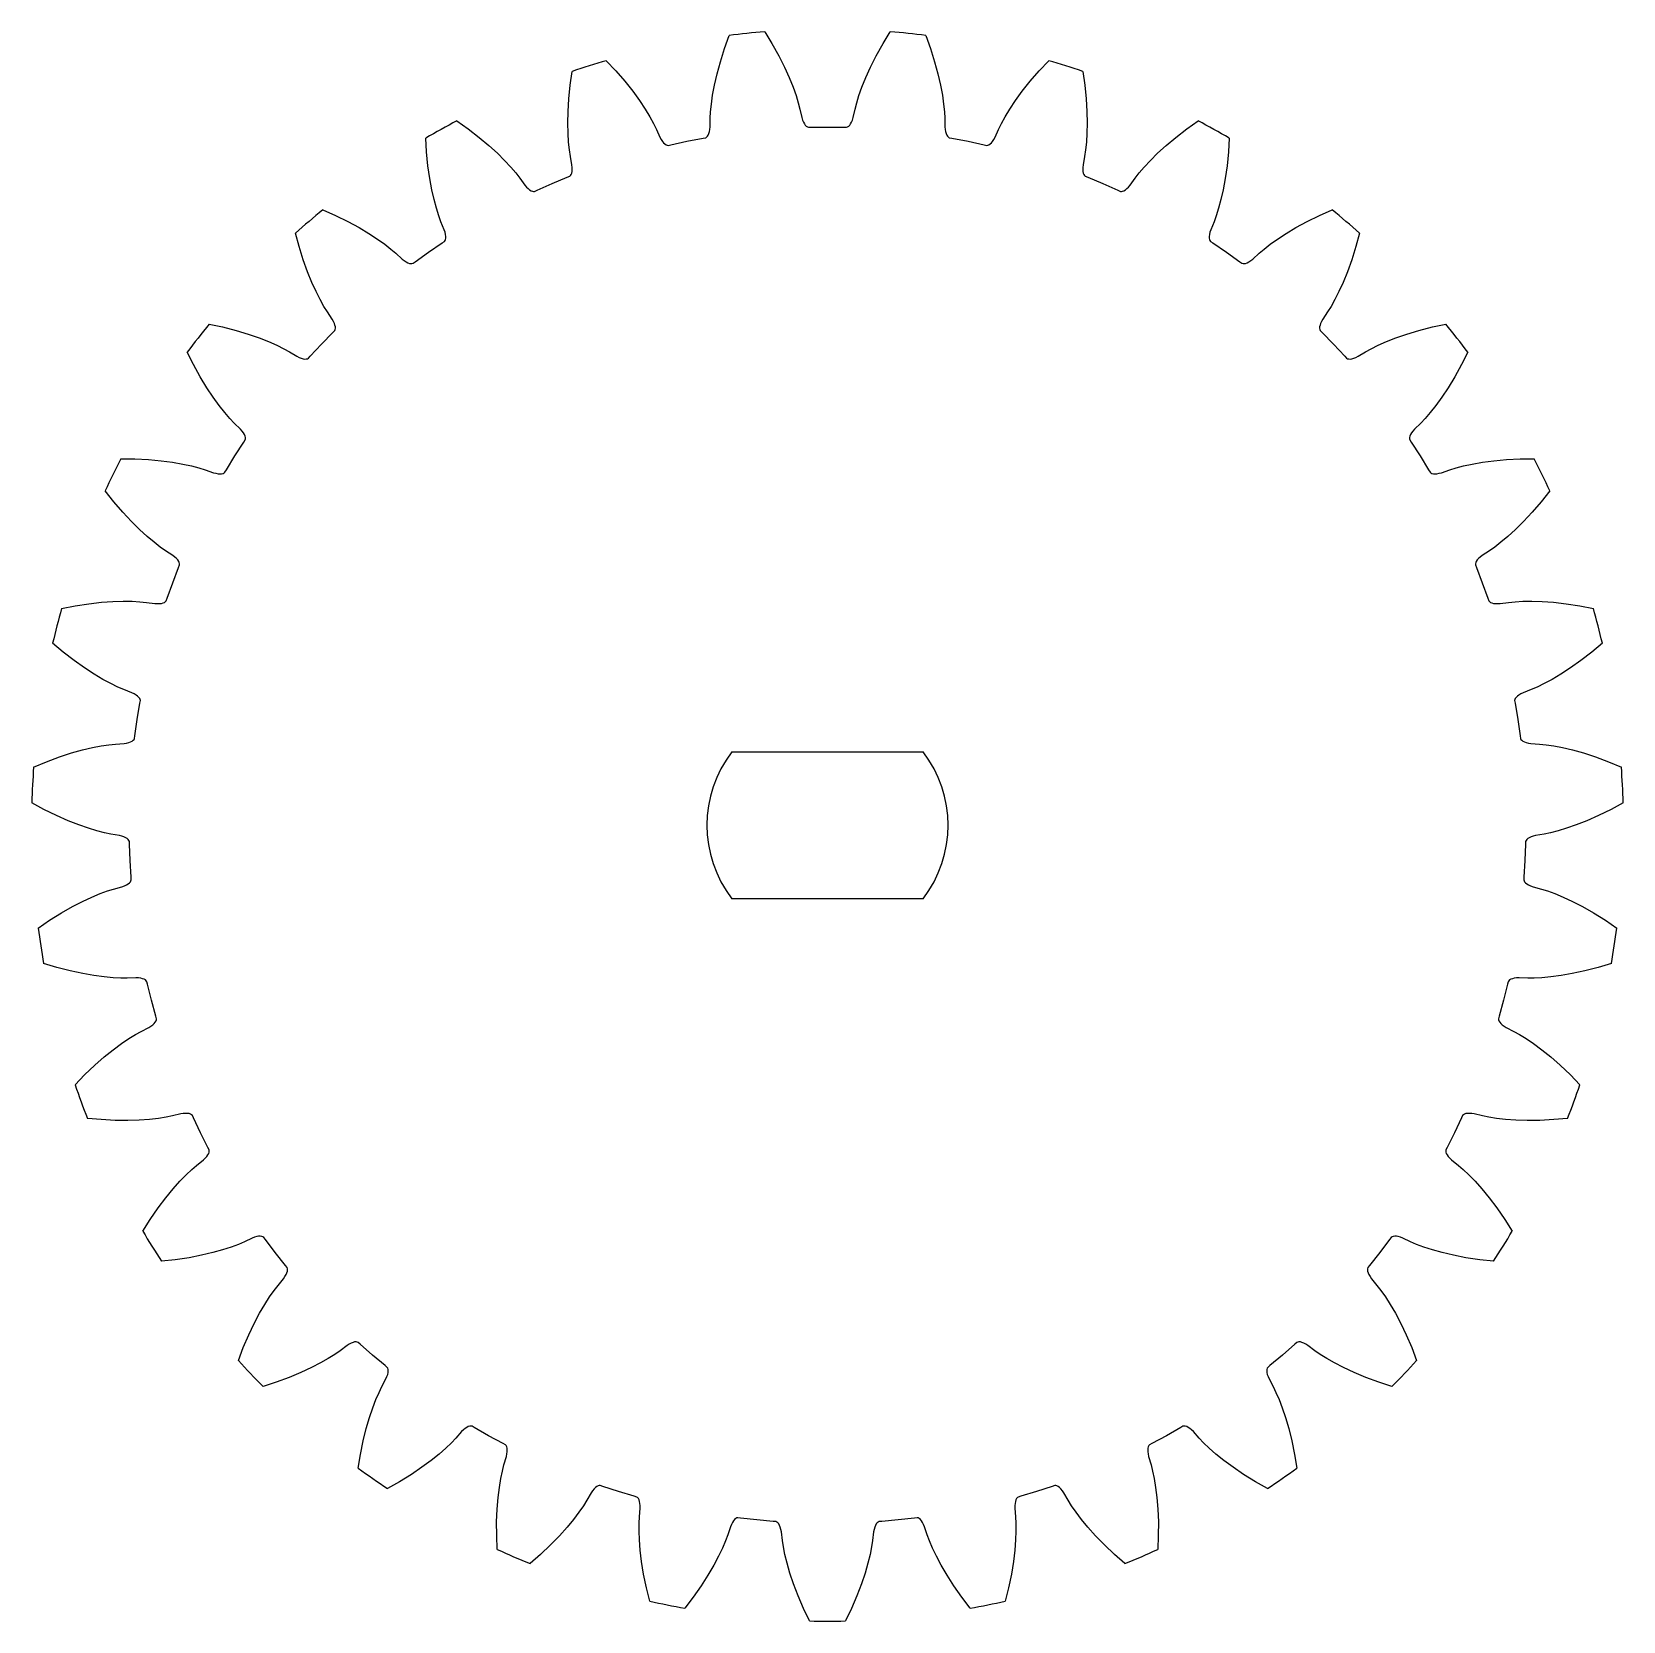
# Model space of a CAD drawing. Extents: x -34 to 34, y -34 to 33.9.
import ezdxf

# ---------------------------------------------------------------- set-up
doc = ezdxf.new("R2010")
doc.units = 0
doc.layers.get('0').update_dxf_attribs({"linetype": 'CONTINUOUS'})

msp = doc.modelspace()

# ---------------------------------------------------------------- linework, layer by layer
at = {"color": 7, "linetype": 'CONTINUOUS'}
for p, q in [((-4.397, 33.176), (-4.196, 33.73)), ((-2.679, 33.884), (-2.372, 33.382)), ((-2.372, 33.382), (-2.081, 32.861)), ((2.081, 32.861), (2.372, 33.382)), ((2.372, 33.382), (2.679, 33.884)), ((4.196, 33.73), (4.397, 33.176)), ((-9.445, 32.651), (-9.043, 32.221)), ((-4.576, 32.608), (-4.397, 33.176)), ((-2.081, 32.861), (-1.837, 32.378)), ((1.837, 32.378), (2.081, 32.861)), ((4.397, 33.176), (4.576, 32.608)), ((9.043, 32.221), (9.445, 32.651)), ((-10.985, 31.612), (-10.9, 32.195)), ((-9.043, 32.221), (-8.654, 31.77)), ((-4.826, 31.607), (-4.718, 32.085)), ((-4.718, 32.085), (-4.576, 32.608)), ((-1.837, 32.378), (-1.635, 31.932)), ((1.635, 31.932), (1.837, 32.378)), ((4.576, 32.608), (4.718, 32.085)), ((4.718, 32.085), (4.826, 31.607)), ((8.654, 31.77), (9.043, 32.221)), ((10.9, 32.195), (10.985, 31.612)), ((-11.046, 31.019), (-10.985, 31.612)), ((-8.654, 31.77), (-8.318, 31.345)), ((-8.318, 31.345), (-8.03, 30.949)), ((-4.904, 31.178), (-4.826, 31.607)), ((-1.635, 31.932), (-1.472, 31.527)), ((-1.472, 31.527), (-1.344, 31.166)), ((1.344, 31.166), (1.472, 31.527)), ((1.472, 31.527), (1.635, 31.932)), ((4.826, 31.607), (4.904, 31.178)), ((8.03, 30.949), (8.318, 31.345)), ((8.318, 31.345), (8.654, 31.77)), ((10.985, 31.612), (11.046, 31.019)), ((-11.08, 30.479), (-11.046, 31.019)), ((-8.03, 30.949), (-7.788, 30.585)), ((-7.788, 30.585), (-7.59, 30.258)), ((-4.99, 30.469), (-4.957, 30.799)), ((-4.957, 30.799), (-4.904, 31.178)), ((-1.344, 31.166), (-1.246, 30.85)), ((-1.246, 30.85), (-1.175, 30.581)), ((-1.175, 30.581), (-1.094, 30.22)), ((1.094, 30.22), (1.175, 30.581)), ((1.175, 30.581), (1.246, 30.85)), ((1.246, 30.85), (1.344, 31.166)), ((4.904, 31.178), (4.957, 30.799)), ((4.957, 30.799), (4.99, 30.469)), ((7.59, 30.258), (7.788, 30.585)), ((7.788, 30.585), (8.03, 30.949)), ((11.046, 31.019), (11.08, 30.479)), ((-15.825, 30.081), (-15.344, 29.741)), ((-11.09, 29.989), (-11.08, 30.479)), ((-11.08, 29.553), (-11.09, 29.989)), ((-7.59, 30.258), (-7.43, 29.967)), ((-7.43, 29.967), (-7.307, 29.718)), ((-5.012, 29.821), (-5.005, 30.191)), ((-5.005, 30.191), (-4.99, 30.469)), ((-1.094, 30.22), (-1.062, 30.117)), ((-1.062, 30.117), (-1.026, 30.029)), ((-1.026, 30.029), (-0.988, 29.955)), ((-0.988, 29.955), (-0.947, 29.896)), ((0.947, 29.896), (0.988, 29.955)), ((0.988, 29.955), (1.026, 30.029)), ((1.026, 30.029), (1.062, 30.117)), ((1.062, 30.117), (1.094, 30.22)), ((4.99, 30.469), (5.005, 30.191)), ((5.005, 30.191), (5.012, 29.821)), ((7.307, 29.718), (7.43, 29.967)), ((7.43, 29.967), (7.59, 30.258)), ((11.08, 30.479), (11.09, 29.989)), ((11.09, 29.989), (11.08, 29.553)), ((15.344, 29.741), (15.825, 30.081)), ((-17.123, 28.753), (-17.158, 29.342)), ((-15.344, 29.741), (-14.872, 29.378)), ((-14.872, 29.378), (-14.457, 29.029)), ((-11.056, 29.17), (-11.08, 29.553)), ((-7.307, 29.718), (-7.155, 29.381)), ((-7.155, 29.381), (-7.103, 29.287)), ((-7.103, 29.287), (-7.05, 29.207)), ((-6.002, 29.208), (-5.313, 29.342)), ((-5.313, 29.342), (-5.201, 29.363)), ((-5.201, 29.363), (-5.161, 29.386)), ((-5.161, 29.386), (-5.124, 29.423)), ((-5.124, 29.423), (-5.091, 29.475)), ((-5.091, 29.475), (-5.062, 29.541)), ((-5.062, 29.541), (-5.039, 29.621)), ((-5.039, 29.621), (-5.022, 29.714)), ((-5.022, 29.714), (-5.012, 29.821)), ((-0.947, 29.896), (-0.904, 29.852)), ((-0.904, 29.852), (-0.86, 29.823)), ((-0.86, 29.823), (-0.816, 29.809)), ((-0.816, 29.809), (-0.703, 29.81)), ((-0.703, 29.81), (0, 29.819)), ((0, 29.819), (0.703, 29.81)), ((0.703, 29.81), (0.816, 29.809)), ((0.816, 29.809), (0.86, 29.823)), ((0.86, 29.823), (0.904, 29.852)), ((0.904, 29.852), (0.947, 29.896)), ((5.012, 29.821), (5.022, 29.714)), ((5.022, 29.714), (5.039, 29.621)), ((5.039, 29.621), (5.062, 29.541)), ((5.062, 29.541), (5.091, 29.475)), ((5.091, 29.475), (5.124, 29.423)), ((5.124, 29.423), (5.161, 29.386)), ((5.161, 29.386), (5.201, 29.363)), ((5.201, 29.363), (5.313, 29.342)), ((5.313, 29.342), (6.002, 29.208)), ((7.05, 29.207), (7.103, 29.287)), ((7.103, 29.287), (7.155, 29.381)), ((7.155, 29.381), (7.307, 29.718)), ((11.08, 29.553), (11.056, 29.17)), ((14.457, 29.029), (14.872, 29.378)), ((14.872, 29.378), (15.344, 29.741)), ((17.158, 29.342), (17.123, 28.753)), ((-17.064, 28.161), (-17.123, 28.753)), ((-14.457, 29.029), (-14.095, 28.699)), ((-14.095, 28.699), (-13.786, 28.392)), ((-11.021, 28.841), (-11.056, 29.17)), ((-10.98, 28.566), (-11.021, 28.841)), ((-10.912, 28.202), (-10.98, 28.566)), ((-7.05, 29.207), (-6.997, 29.143)), ((-6.997, 29.143), (-6.946, 29.094)), ((-6.946, 29.094), (-6.895, 29.059)), ((-6.895, 29.059), (-6.846, 29.04)), ((-6.846, 29.04), (-6.8, 29.035)), ((-6.8, 29.035), (-6.689, 29.059)), ((-6.689, 29.059), (-6.002, 29.208)), ((6.002, 29.208), (6.689, 29.059)), ((6.689, 29.059), (6.8, 29.035)), ((6.8, 29.035), (6.846, 29.04)), ((6.846, 29.04), (6.895, 29.059)), ((6.895, 29.059), (6.946, 29.094)), ((6.946, 29.094), (6.997, 29.143)), ((6.997, 29.143), (7.05, 29.207)), ((10.98, 28.566), (10.912, 28.202)), ((11.021, 28.841), (10.98, 28.566)), ((11.056, 29.17), (11.021, 28.841)), ((13.786, 28.392), (14.095, 28.699)), ((14.095, 28.699), (14.457, 29.029)), ((17.123, 28.753), (17.064, 28.161)), ((-16.988, 27.624), (-17.064, 28.161)), ((-13.786, 28.392), (-13.525, 28.11)), ((-13.525, 28.11), (-13.311, 27.858)), ((-10.92, 27.847), (-10.905, 27.917)), ((-10.901, 28.095), (-10.912, 28.202)), ((-10.905, 27.917), (-10.899, 28)), ((-10.899, 28), (-10.901, 28.095)), ((10.901, 28.095), (10.899, 28)), ((10.899, 28), (10.905, 27.917)), ((10.912, 28.202), (10.901, 28.095)), ((10.905, 27.917), (10.92, 27.847)), ((13.311, 27.858), (13.525, 28.11)), ((13.525, 28.11), (13.786, 28.392)), ((17.064, 28.161), (16.988, 27.624)), ((-16.899, 27.143), (-16.988, 27.624)), ((-13.311, 27.858), (-13.139, 27.639)), ((-13.139, 27.639), (-12.923, 27.339)), ((-12.923, 27.339), (-12.853, 27.257)), ((-12.853, 27.257), (-12.785, 27.19)), ((-12.785, 27.19), (-12.721, 27.138)), ((-12.402, 27.117), (-11.759, 27.402)), ((-11.759, 27.402), (-11.11, 27.671)), ((-11.11, 27.671), (-11.005, 27.715)), ((-11.005, 27.715), (-10.97, 27.746)), ((-10.97, 27.746), (-10.942, 27.79)), ((-10.942, 27.79), (-10.92, 27.847)), ((10.92, 27.847), (10.942, 27.79)), ((10.942, 27.79), (10.97, 27.746)), ((10.97, 27.746), (11.005, 27.715)), ((11.005, 27.715), (11.11, 27.671)), ((11.11, 27.671), (11.759, 27.402)), ((11.759, 27.402), (12.402, 27.117)), ((12.721, 27.138), (12.785, 27.19)), ((12.785, 27.19), (12.853, 27.257)), ((12.853, 27.257), (12.923, 27.339)), ((12.923, 27.339), (13.139, 27.639)), ((13.139, 27.639), (13.311, 27.858)), ((16.988, 27.624), (16.899, 27.143)), ((-16.802, 26.717), (-16.899, 27.143)), ((-16.701, 26.348), (-16.802, 26.717)), ((-12.721, 27.138), (-12.66, 27.1)), ((-12.66, 27.1), (-12.603, 27.077)), ((-12.603, 27.077), (-12.552, 27.067)), ((-12.552, 27.067), (-12.506, 27.072)), ((-12.506, 27.072), (-12.402, 27.117)), ((12.402, 27.117), (12.506, 27.072)), ((12.506, 27.072), (12.552, 27.067)), ((12.552, 27.067), (12.603, 27.077)), ((12.603, 27.077), (12.66, 27.1)), ((12.66, 27.1), (12.721, 27.138)), ((16.802, 26.717), (16.701, 26.348)), ((16.899, 27.143), (16.802, 26.717)), ((-21.556, 26.28), (-21.016, 26.044)), ((-21.016, 26.044), (-20.481, 25.782)), ((-16.601, 26.032), (-16.701, 26.348)), ((-16.506, 25.771), (-16.601, 26.032)), ((16.601, 26.032), (16.506, 25.771)), ((16.701, 26.348), (16.601, 26.032)), ((20.481, 25.782), (21.016, 26.044)), ((21.016, 26.044), (21.556, 26.28)), ((-22.561, 24.718), (-22.713, 25.287)), ((-20.481, 25.782), (-20.005, 25.525)), ((-20.005, 25.525), (-19.584, 25.274)), ((-19.584, 25.274), (-19.219, 25.035)), ((-16.366, 25.428), (-16.506, 25.771)), ((-16.333, 25.325), (-16.366, 25.428)), ((-16.312, 25.233), (-16.333, 25.325)), ((-16.302, 25.15), (-16.312, 25.233)), ((-16.302, 25.079), (-16.302, 25.15)), ((16.312, 25.233), (16.302, 25.15)), ((16.302, 25.15), (16.302, 25.079)), ((16.333, 25.325), (16.312, 25.233)), ((16.366, 25.428), (16.333, 25.325)), ((16.506, 25.771), (16.366, 25.428)), ((19.219, 25.035), (19.584, 25.274)), ((19.584, 25.274), (20.005, 25.525)), ((20.005, 25.525), (20.481, 25.782)), ((22.713, 25.287), (22.561, 24.718)), ((-22.384, 24.149), (-22.561, 24.718)), ((-19.219, 25.035), (-18.907, 24.812)), ((-18.907, 24.812), (-18.646, 24.609)), ((-18.646, 24.609), (-18.434, 24.428)), ((-17.606, 24.066), (-17.034, 24.474)), ((-17.034, 24.474), (-16.453, 24.869)), ((-16.453, 24.869), (-16.359, 24.933)), ((-16.359, 24.933), (-16.331, 24.97)), ((-16.331, 24.97), (-16.312, 25.018)), ((-16.312, 25.018), (-16.302, 25.079)), ((16.302, 25.079), (16.312, 25.018)), ((16.312, 25.018), (16.331, 24.97)), ((16.331, 24.97), (16.359, 24.933)), ((16.359, 24.933), (16.453, 24.869)), ((16.453, 24.869), (17.034, 24.474)), ((17.034, 24.474), (17.606, 24.066)), ((18.434, 24.428), (18.646, 24.609)), ((18.646, 24.609), (18.907, 24.812)), ((18.907, 24.812), (19.219, 25.035)), ((22.561, 24.718), (22.384, 24.149)), ((-22.201, 23.639), (-22.384, 24.149)), ((-18.434, 24.428), (-18.161, 24.178)), ((-18.161, 24.178), (-18.076, 24.112)), ((-18.076, 24.112), (-17.997, 24.06)), ((-17.997, 24.06), (-17.923, 24.022)), ((-17.923, 24.022), (-17.856, 23.997)), ((-17.856, 23.997), (-17.796, 23.985)), ((-17.796, 23.985), (-17.743, 23.986)), ((-17.743, 23.986), (-17.699, 24)), ((-17.699, 24), (-17.606, 24.066)), ((17.606, 24.066), (17.699, 24)), ((17.699, 24), (17.743, 23.986)), ((17.743, 23.986), (17.796, 23.985)), ((17.796, 23.985), (17.856, 23.997)), ((17.856, 23.997), (17.923, 24.022)), ((17.923, 24.022), (17.997, 24.06)), ((17.997, 24.06), (18.076, 24.112)), ((18.076, 24.112), (18.161, 24.178)), ((18.161, 24.178), (18.434, 24.428)), ((22.384, 24.149), (22.201, 23.639)), ((-22.017, 23.185), (-22.201, 23.639)), ((-21.836, 22.788), (-22.017, 23.185)), ((22.017, 23.185), (21.836, 22.788)), ((22.201, 23.639), (22.017, 23.185)), ((-21.663, 22.446), (-21.836, 22.788)), ((-21.501, 22.157), (-21.663, 22.446)), ((21.663, 22.446), (21.501, 22.157)), ((21.836, 22.788), (21.663, 22.446)), ((-21.355, 21.921), (-21.501, 22.157)), ((-21.149, 21.613), (-21.355, 21.921)), ((21.355, 21.921), (21.149, 21.613)), ((21.501, 22.157), (21.355, 21.921)), ((-26.405, 21.403), (-25.829, 21.28)), ((-25.829, 21.28), (-25.252, 21.132)), ((-25.252, 21.132), (-24.733, 20.976)), ((-21.097, 21.519), (-21.149, 21.613)), ((-21.122, 21.048), (-21.043, 21.129)), ((-21.057, 21.433), (-21.097, 21.519)), ((-21.031, 21.354), (-21.057, 21.433)), ((-21.043, 21.129), (-21.023, 21.171)), ((-21.016, 21.284), (-21.031, 21.354)), ((-21.023, 21.171), (-21.014, 21.223)), ((-21.014, 21.223), (-21.016, 21.284)), ((21.016, 21.284), (21.014, 21.223)), ((21.014, 21.223), (21.023, 21.171)), ((21.031, 21.354), (21.016, 21.284)), ((21.023, 21.171), (21.043, 21.129)), ((21.057, 21.433), (21.031, 21.354)), ((21.043, 21.129), (21.122, 21.048)), ((21.097, 21.519), (21.057, 21.433)), ((21.149, 21.613), (21.097, 21.519)), ((24.733, 20.976), (25.252, 21.132)), ((25.252, 21.132), (25.829, 21.28)), ((25.829, 21.28), (26.405, 21.403)), ((-24.733, 20.976), (-24.271, 20.815)), ((-24.271, 20.815), (-23.865, 20.654)), ((-23.865, 20.654), (-23.515, 20.498)), ((-23.515, 20.498), (-23.218, 20.351)), ((-22.09, 20.029), (-21.612, 20.544)), ((-21.612, 20.544), (-21.122, 21.048)), ((21.122, 21.048), (21.612, 20.544)), ((21.612, 20.544), (22.09, 20.029)), ((23.218, 20.351), (23.515, 20.498)), ((23.515, 20.498), (23.865, 20.654)), ((23.865, 20.654), (24.271, 20.815)), ((24.271, 20.815), (24.733, 20.976)), ((-27.075, 19.67), (-27.338, 20.197)), ((-23.218, 20.351), (-22.974, 20.218)), ((-22.974, 20.218), (-22.657, 20.028)), ((-22.657, 20.028), (-22.56, 19.98)), ((-22.56, 19.98), (-22.472, 19.945)), ((-22.472, 19.945), (-22.392, 19.922)), ((-22.392, 19.922), (-22.321, 19.911)), ((-22.321, 19.911), (-22.26, 19.912)), ((-22.26, 19.912), (-22.209, 19.924)), ((-22.209, 19.924), (-22.168, 19.946)), ((-22.168, 19.946), (-22.09, 20.029)), ((22.09, 20.029), (22.168, 19.946)), ((22.168, 19.946), (22.209, 19.924)), ((22.209, 19.924), (22.26, 19.912)), ((22.26, 19.912), (22.321, 19.911)), ((22.321, 19.911), (22.392, 19.922)), ((22.392, 19.922), (22.472, 19.945)), ((22.472, 19.945), (22.56, 19.98)), ((22.56, 19.98), (22.657, 20.028)), ((22.657, 20.028), (22.974, 20.218)), ((22.974, 20.218), (23.218, 20.351)), ((27.338, 20.197), (27.075, 19.67)), ((-26.787, 19.149), (-27.075, 19.67)), ((-26.505, 18.686), (-26.787, 19.149)), ((26.787, 19.149), (26.505, 18.686)), ((27.075, 19.67), (26.787, 19.149)), ((-26.234, 18.279), (-26.505, 18.686)), ((26.505, 18.686), (26.234, 18.279)), ((-25.977, 17.926), (-26.234, 18.279)), ((-25.738, 17.626), (-25.977, 17.926)), ((25.977, 17.926), (25.738, 17.626)), ((26.234, 18.279), (25.977, 17.926)), ((-25.521, 17.376), (-25.738, 17.626)), ((-25.331, 17.173), (-25.521, 17.376)), ((-25.067, 16.914), (-25.331, 17.173)), ((25.331, 17.173), (25.067, 16.914)), ((25.521, 17.376), (25.331, 17.173)), ((25.738, 17.626), (25.521, 17.376)), ((-25.305, 15.773), (-24.927, 16.365)), ((-24.997, 16.832), (-25.067, 16.914)), ((-24.941, 16.755), (-24.997, 16.832)), ((-24.899, 16.683), (-24.941, 16.755)), ((-24.927, 16.365), (-24.866, 16.461)), ((-24.87, 16.618), (-24.899, 16.683)), ((-24.856, 16.558), (-24.87, 16.618)), ((-24.866, 16.461), (-24.854, 16.506)), ((-24.854, 16.506), (-24.856, 16.558)), ((24.856, 16.558), (24.854, 16.506)), ((24.854, 16.506), (24.866, 16.461)), ((24.87, 16.618), (24.856, 16.558)), ((24.866, 16.461), (24.927, 16.365)), ((24.899, 16.683), (24.87, 16.618)), ((24.941, 16.755), (24.899, 16.683)), ((24.927, 16.365), (25.305, 15.773)), ((24.997, 16.832), (24.941, 16.755)), ((25.067, 16.914), (24.997, 16.832)), ((-30.173, 15.65), (-29.584, 15.645)), ((-29.584, 15.645), (-28.989, 15.616)), ((-25.67, 15.172), (-25.305, 15.773)), ((25.305, 15.773), (25.67, 15.172)), ((28.989, 15.616), (29.584, 15.645)), ((29.584, 15.645), (30.173, 15.65)), ((-28.989, 15.616), (-28.449, 15.567)), ((-28.449, 15.567), (-27.964, 15.503)), ((-27.964, 15.503), (-27.534, 15.427)), ((-27.534, 15.427), (-27.16, 15.345)), ((-27.16, 15.345), (-26.839, 15.261)), ((-26.839, 15.261), (-26.574, 15.179)), ((-26.574, 15.179), (-26.225, 15.057)), ((-26.225, 15.057), (-26.12, 15.03)), ((-26.12, 15.03), (-26.026, 15.013)), ((-26.026, 15.013), (-25.944, 15.007)), ((-25.944, 15.007), (-25.872, 15.011)), ((-25.872, 15.011), (-25.812, 15.024)), ((-25.812, 15.024), (-25.765, 15.045)), ((-25.765, 15.045), (-25.729, 15.075)), ((-25.729, 15.075), (-25.67, 15.172)), ((25.67, 15.172), (25.729, 15.075)), ((25.729, 15.075), (25.765, 15.045)), ((25.765, 15.045), (25.812, 15.024)), ((25.812, 15.024), (25.872, 15.011)), ((25.872, 15.011), (25.944, 15.007)), ((25.944, 15.007), (26.026, 15.013)), ((26.026, 15.013), (26.12, 15.03)), ((26.12, 15.03), (26.225, 15.057)), ((26.225, 15.057), (26.574, 15.179)), ((26.574, 15.179), (26.839, 15.261)), ((26.839, 15.261), (27.16, 15.345)), ((27.16, 15.345), (27.534, 15.427)), ((27.534, 15.427), (27.964, 15.503)), ((27.964, 15.503), (28.449, 15.567)), ((28.449, 15.567), (28.989, 15.616)), ((-30.48, 13.818), (-30.844, 14.281)), ((30.844, 14.281), (30.48, 13.818)), ((-30.093, 13.365), (-30.48, 13.818)), ((30.48, 13.818), (30.093, 13.365)), ((-29.724, 12.968), (-30.093, 13.365)), ((-29.376, 12.624), (-29.724, 12.968)), ((29.724, 12.968), (29.376, 12.624)), ((30.093, 13.365), (29.724, 12.968)), ((-29.053, 12.33), (-29.376, 12.624)), ((-28.759, 12.084), (-29.053, 12.33)), ((29.053, 12.33), (28.759, 12.084)), ((29.376, 12.624), (29.053, 12.33)), ((-28.497, 11.883), (-28.759, 12.084)), ((-28.269, 11.723), (-28.497, 11.883)), ((-27.959, 11.521), (-28.269, 11.723)), ((28.269, 11.723), (27.959, 11.521)), ((28.497, 11.883), (28.269, 11.723)), ((28.759, 12.084), (28.497, 11.883)), ((-27.962, 10.356), (-27.711, 11.012)), ((-27.873, 11.455), (-27.959, 11.521)), ((-27.803, 11.391), (-27.873, 11.455)), ((-27.747, 11.33), (-27.803, 11.391)), ((-27.706, 11.271), (-27.747, 11.33)), ((-27.711, 11.012), (-27.67, 11.118)), ((-27.68, 11.216), (-27.706, 11.271)), ((-27.668, 11.165), (-27.68, 11.216)), ((-27.67, 11.118), (-27.668, 11.165)), ((27.68, 11.216), (27.668, 11.165)), ((27.668, 11.165), (27.67, 11.118)), ((27.67, 11.118), (27.711, 11.012)), ((27.706, 11.271), (27.68, 11.216)), ((27.747, 11.33), (27.706, 11.271)), ((27.711, 11.012), (27.962, 10.356)), ((27.803, 11.391), (27.747, 11.33)), ((27.873, 11.455), (27.803, 11.391)), ((27.959, 11.521), (27.873, 11.455)), ((-28.199, 9.694), (-27.962, 10.356)), ((27.962, 10.356), (28.199, 9.694)), ((-31.539, 9.461), (-31.001, 9.522)), ((-31.001, 9.522), (-30.512, 9.557)), ((-30.512, 9.557), (-30.076, 9.569)), ((-30.076, 9.569), (-29.693, 9.564)), ((-29.693, 9.564), (-29.362, 9.546)), ((-29.362, 9.546), (-29.085, 9.519)), ((-29.085, 9.519), (-28.719, 9.47)), ((-28.364, 9.495), (-28.308, 9.52)), ((-28.308, 9.52), (-28.266, 9.551)), ((-28.266, 9.551), (-28.237, 9.588)), ((-28.237, 9.588), (-28.199, 9.694)), ((28.199, 9.694), (28.237, 9.588)), ((28.237, 9.588), (28.266, 9.551)), ((28.266, 9.551), (28.308, 9.52)), ((28.308, 9.52), (28.364, 9.495)), ((28.719, 9.47), (29.085, 9.519)), ((29.085, 9.519), (29.362, 9.546)), ((29.362, 9.546), (29.693, 9.564)), ((29.693, 9.564), (30.076, 9.569)), ((30.076, 9.569), (30.512, 9.557)), ((30.512, 9.557), (31.001, 9.522)), ((31.001, 9.522), (31.539, 9.461)), ((-32.706, 9.255), (-32.127, 9.37)), ((-32.127, 9.37), (-31.539, 9.461)), ((-28.719, 9.47), (-28.611, 9.464)), ((-28.611, 9.464), (-28.516, 9.467)), ((-28.516, 9.467), (-28.433, 9.477)), ((-28.433, 9.477), (-28.364, 9.495)), ((28.364, 9.495), (28.433, 9.477)), ((28.433, 9.477), (28.516, 9.467)), ((28.516, 9.467), (28.611, 9.464)), ((28.611, 9.464), (28.719, 9.47)), ((31.539, 9.461), (32.127, 9.37)), ((32.127, 9.37), (32.706, 9.255)), ((-32.637, 7.399), (-33.088, 7.78)), ((33.088, 7.78), (32.637, 7.399)), ((-32.167, 7.034), (-32.637, 7.399)), ((-31.726, 6.719), (-32.167, 7.034)), ((32.167, 7.034), (31.726, 6.719)), ((32.637, 7.399), (32.167, 7.034)), ((-31.316, 6.452), (-31.726, 6.719)), ((-30.941, 6.229), (-31.316, 6.452)), ((-30.603, 6.048), (-30.941, 6.229)), ((30.941, 6.229), (30.603, 6.048)), ((31.316, 6.452), (30.941, 6.229)), ((31.726, 6.719), (31.316, 6.452)), ((-30.305, 5.903), (-30.603, 6.048)), ((-30.05, 5.792), (-30.305, 5.903)), ((-29.706, 5.657), (-30.05, 5.792)), ((-29.609, 5.61), (-29.706, 5.657)), ((-29.527, 5.562), (-29.609, 5.61)), ((-29.46, 5.512), (-29.527, 5.562)), ((-29.408, 5.463), (-29.46, 5.512)), ((-29.371, 5.414), (-29.408, 5.463)), ((29.408, 5.463), (29.371, 5.414)), ((29.46, 5.512), (29.408, 5.463)), ((29.527, 5.562), (29.46, 5.512)), ((29.609, 5.61), (29.527, 5.562)), ((29.706, 5.657), (29.609, 5.61)), ((30.05, 5.792), (29.706, 5.657)), ((30.305, 5.903), (30.05, 5.792)), ((30.603, 6.048), (30.305, 5.903)), ((-29.475, 4.515), (-29.36, 5.209)), ((-29.349, 5.367), (-29.371, 5.414)), ((-29.36, 5.209), (-29.342, 5.321)), ((-29.342, 5.321), (-29.349, 5.367)), ((29.349, 5.367), (29.342, 5.321)), ((29.342, 5.321), (29.36, 5.209)), ((29.371, 5.414), (29.349, 5.367)), ((29.36, 5.209), (29.475, 4.515)), ((-29.573, 3.82), (-29.475, 4.515)), ((29.475, 4.515), (29.573, 3.82)), ((-31.01, 3.391), (-30.683, 3.44)), ((-30.683, 3.44), (-30.406, 3.469)), ((-30.406, 3.469), (-30.037, 3.495)), ((-30.037, 3.495), (-29.93, 3.511)), ((-29.93, 3.511), (-29.838, 3.533)), ((-29.838, 3.533), (-29.759, 3.56)), ((-29.759, 3.56), (-29.695, 3.591)), ((-29.695, 3.591), (-29.645, 3.627)), ((-29.645, 3.627), (-29.61, 3.666)), ((-29.61, 3.666), (-29.589, 3.707)), ((-29.589, 3.707), (-29.573, 3.82)), ((29.573, 3.82), (29.589, 3.707)), ((29.589, 3.707), (29.61, 3.666)), ((29.61, 3.666), (29.645, 3.627)), ((29.645, 3.627), (29.695, 3.591)), ((29.695, 3.591), (29.759, 3.56)), ((29.759, 3.56), (29.838, 3.533)), ((29.838, 3.533), (29.93, 3.511)), ((29.93, 3.511), (30.037, 3.495)), ((30.037, 3.495), (30.406, 3.469)), ((30.406, 3.469), (30.683, 3.44)), ((30.683, 3.44), (31.01, 3.391)), ((-33.356, 2.711), (-32.798, 2.919)), ((-32.798, 2.919), (-32.283, 3.087)), ((-32.283, 3.087), (-31.811, 3.219)), ((-31.811, 3.219), (-31.386, 3.319)), ((-31.386, 3.319), (-31.01, 3.391)), ((-4.081, 3.142), (4.081, 3.142)), ((31.01, 3.391), (31.386, 3.319)), ((31.386, 3.319), (31.811, 3.219)), ((31.811, 3.219), (32.283, 3.087)), ((32.283, 3.087), (32.798, 2.919)), ((32.798, 2.919), (33.356, 2.711)), ((-33.899, 2.482), (-33.356, 2.711)), ((33.356, 2.711), (33.899, 2.482)), ((-33.459, 0.678), (-33.976, 0.96)), ((33.976, 0.96), (33.459, 0.678)), ((-32.925, 0.414), (-33.459, 0.678)), ((-32.43, 0.195), (-32.925, 0.414)), ((-31.974, 0.016), (-32.43, 0.195)), ((-31.561, -0.127), (-31.974, 0.016)), ((31.974, 0.016), (31.561, -0.127)), ((32.43, 0.195), (31.974, 0.016)), ((32.925, 0.414), (32.43, 0.195)), ((33.459, 0.678), (32.925, 0.414)), ((-31.194, -0.237), (-31.561, -0.127)), ((-30.873, -0.318), (-31.194, -0.237)), ((-30.601, -0.375), (-30.873, -0.318)), ((-30.236, -0.438), (-30.601, -0.375)), ((-30.132, -0.465), (-30.236, -0.438)), ((-30.042, -0.496), (-30.132, -0.465)), ((-29.967, -0.531), (-30.042, -0.496)), ((-29.906, -0.569), (-29.967, -0.531)), ((-29.86, -0.609), (-29.906, -0.569)), ((-29.829, -0.651), (-29.86, -0.609)), ((-29.812, -0.695), (-29.829, -0.651)), ((29.829, -0.651), (29.812, -0.695)), ((29.86, -0.609), (29.829, -0.651)), ((29.906, -0.569), (29.86, -0.609)), ((29.967, -0.531), (29.906, -0.569)), ((30.042, -0.496), (29.967, -0.531)), ((30.132, -0.465), (30.042, -0.496)), ((30.236, -0.438), (30.132, -0.465)), ((30.601, -0.375), (30.236, -0.438)), ((30.873, -0.318), (30.601, -0.375)), ((31.194, -0.237), (30.873, -0.318)), ((31.561, -0.127), (31.194, -0.237)), ((-29.808, -0.808), (-29.812, -0.695)), ((-29.78, -1.51), (-29.808, -0.808)), ((29.808, -0.808), (29.78, -1.51)), ((29.812, -0.695), (29.808, -0.808)), ((-29.736, -2.212), (-29.78, -1.51)), ((29.78, -1.51), (29.736, -2.212)), ((-30.482, -2.722), (-30.126, -2.623)), ((-30.126, -2.623), (-30.024, -2.586)), ((-30.024, -2.586), (-29.938, -2.546)), ((-29.938, -2.546), (-29.867, -2.504)), ((-29.867, -2.504), (-29.81, -2.46)), ((-29.81, -2.46), (-29.768, -2.415)), ((-29.768, -2.415), (-29.742, -2.37)), ((-29.742, -2.37), (-29.73, -2.325)), ((-29.73, -2.325), (-29.736, -2.212)), ((29.736, -2.212), (29.73, -2.325)), ((29.73, -2.325), (29.742, -2.37)), ((29.742, -2.37), (29.768, -2.415)), ((29.768, -2.415), (29.81, -2.46)), ((29.81, -2.46), (29.867, -2.504)), ((29.867, -2.504), (29.938, -2.546)), ((29.938, -2.546), (30.024, -2.586)), ((30.024, -2.586), (30.126, -2.623)), ((30.126, -2.623), (30.482, -2.722)), ((-32.243, -3.475), (-31.808, -3.251)), ((-31.808, -3.251), (-31.412, -3.067)), ((-31.412, -3.067), (-31.058, -2.921)), ((-31.058, -2.921), (-30.747, -2.807)), ((-30.747, -2.807), (-30.482, -2.722)), ((4.081, -3.142), (-4.081, -3.141)), ((30.482, -2.722), (30.747, -2.807)), ((30.747, -2.807), (31.058, -2.921)), ((31.058, -2.921), (31.412, -3.067)), ((31.412, -3.067), (31.808, -3.251)), ((31.808, -3.251), (32.243, -3.475)), ((-33.705, -4.392), (-33.219, -4.059)), ((-33.219, -4.059), (-32.714, -3.743)), ((-32.714, -3.743), (-32.243, -3.475)), ((32.243, -3.475), (32.714, -3.743)), ((32.714, -3.743), (33.219, -4.059)), ((33.219, -4.059), (33.705, -4.392)), ((-32.91, -6.071), (-33.474, -5.899)), ((-32.334, -6.222), (-32.91, -6.071)), ((32.91, -6.071), (32.334, -6.222)), ((33.474, -5.899), (32.91, -6.071)), ((-31.805, -6.337), (-32.334, -6.222)), ((-31.322, -6.421), (-31.805, -6.337)), ((-30.89, -6.477), (-31.322, -6.421)), ((-30.508, -6.511), (-30.89, -6.477)), ((-30.177, -6.526), (-30.508, -6.511)), ((-29.899, -6.528), (-30.177, -6.526)), ((-29.529, -6.516), (-29.899, -6.528)), ((-29.422, -6.521), (-29.529, -6.516)), ((-29.327, -6.533), (-29.422, -6.521)), ((-29.246, -6.552), (-29.327, -6.533)), ((-29.179, -6.577), (-29.246, -6.552)), ((-29.126, -6.607), (-29.179, -6.577)), ((-29.087, -6.642), (-29.126, -6.607)), ((-29.062, -6.682), (-29.087, -6.642)), ((-29.035, -6.792), (-29.062, -6.682)), ((-28.867, -7.474), (-29.035, -6.792)), ((29.035, -6.792), (28.867, -7.474)), ((29.062, -6.682), (29.035, -6.792)), ((29.087, -6.642), (29.062, -6.682)), ((29.126, -6.607), (29.087, -6.642)), ((29.179, -6.577), (29.126, -6.607)), ((29.246, -6.552), (29.179, -6.577)), ((29.327, -6.533), (29.246, -6.552)), ((29.422, -6.521), (29.327, -6.533)), ((29.529, -6.516), (29.422, -6.521)), ((29.899, -6.528), (29.529, -6.516)), ((30.177, -6.526), (29.899, -6.528)), ((30.508, -6.511), (30.177, -6.526)), ((30.89, -6.477), (30.508, -6.511)), ((31.322, -6.421), (30.89, -6.477)), ((31.805, -6.337), (31.322, -6.421)), ((32.334, -6.222), (31.805, -6.337)), ((-28.683, -8.152), (-28.867, -7.474)), ((28.867, -7.474), (28.683, -8.152)), ((-28.653, -8.262), (-28.683, -8.152)), ((28.683, -8.152), (28.653, -8.262)), ((-29.553, -8.939), (-29.31, -8.803)), ((-29.31, -8.803), (-28.981, -8.634)), ((-28.981, -8.634), (-28.889, -8.577)), ((-28.889, -8.577), (-28.813, -8.52)), ((-28.813, -8.52), (-28.751, -8.464)), ((-28.751, -8.464), (-28.705, -8.41)), ((-28.705, -8.41), (-28.673, -8.358)), ((-28.673, -8.358), (-28.656, -8.308)), ((-28.656, -8.308), (-28.653, -8.262)), ((28.653, -8.262), (28.656, -8.308)), ((28.656, -8.308), (28.673, -8.358)), ((28.673, -8.358), (28.705, -8.41)), ((28.705, -8.41), (28.751, -8.464)), ((28.751, -8.464), (28.813, -8.52)), ((28.813, -8.52), (28.889, -8.577)), ((28.889, -8.577), (28.981, -8.634)), ((28.981, -8.634), (29.31, -8.803)), ((29.31, -8.803), (29.553, -8.939)), ((-30.502, -9.587), (-30.152, -9.327)), ((-30.152, -9.327), (-29.834, -9.113)), ((-29.834, -9.113), (-29.553, -8.939)), ((29.553, -8.939), (29.834, -9.113)), ((29.834, -9.113), (30.152, -9.327)), ((30.152, -9.327), (30.502, -9.587)), ((-31.291, -10.252), (-30.884, -9.894)), ((-30.884, -9.894), (-30.502, -9.587)), ((30.502, -9.587), (30.884, -9.894)), ((30.884, -9.894), (31.291, -10.252)), ((-32.131, -11.087), (-31.721, -10.663)), ((-31.721, -10.663), (-31.291, -10.252)), ((31.291, -10.252), (31.721, -10.663)), ((31.721, -10.663), (32.131, -11.087)), ((-31.015, -12.572), (-31.601, -12.517)), ((-30.42, -12.603), (-31.015, -12.572)), ((-29.878, -12.609), (-30.42, -12.603)), ((-29.389, -12.594), (-29.878, -12.609)), ((-28.953, -12.563), (-29.389, -12.594)), ((-28.573, -12.519), (-28.953, -12.563)), ((-28.246, -12.467), (-28.573, -12.519)), ((-27.973, -12.413), (-28.246, -12.467)), ((-27.613, -12.327), (-27.973, -12.413)), ((-27.507, -12.31), (-27.613, -12.327)), ((-27.412, -12.303), (-27.507, -12.31)), ((-27.329, -12.305), (-27.412, -12.303)), ((-27.258, -12.316), (-27.329, -12.305)), ((-27.2, -12.335), (-27.258, -12.316)), ((-27.155, -12.362), (-27.2, -12.335)), ((-27.122, -12.395), (-27.155, -12.362)), ((-27.073, -12.498), (-27.122, -12.395)), ((-26.771, -13.132), (-27.073, -12.498)), ((27.073, -12.498), (26.771, -13.132)), ((27.122, -12.395), (27.073, -12.498)), ((27.155, -12.362), (27.122, -12.395)), ((27.2, -12.335), (27.155, -12.362)), ((27.258, -12.316), (27.2, -12.335)), ((27.329, -12.305), (27.258, -12.316)), ((27.412, -12.303), (27.329, -12.305)), ((27.507, -12.31), (27.412, -12.303)), ((27.613, -12.327), (27.507, -12.31)), ((27.973, -12.413), (27.613, -12.327)), ((28.246, -12.467), (27.973, -12.413)), ((28.573, -12.519), (28.246, -12.467)), ((28.953, -12.563), (28.573, -12.519)), ((29.389, -12.594), (28.953, -12.563)), ((29.878, -12.609), (29.389, -12.594)), ((30.42, -12.603), (29.878, -12.609)), ((31.015, -12.572), (30.42, -12.603)), ((31.601, -12.517), (31.015, -12.572)), ((-26.454, -13.759), (-26.771, -13.132)), ((26.771, -13.132), (26.454, -13.759)), ((-26.65, -14.291), (-26.571, -14.217)), ((-26.571, -14.217), (-26.508, -14.146)), ((-26.508, -14.146), (-26.459, -14.079)), ((-26.459, -14.079), (-26.424, -14.016)), ((-26.404, -13.861), (-26.454, -13.759)), ((-26.424, -14.016), (-26.403, -13.959)), ((-26.397, -13.907), (-26.404, -13.861)), ((-26.403, -13.959), (-26.397, -13.907)), ((26.404, -13.861), (26.397, -13.907)), ((26.397, -13.907), (26.403, -13.959)), ((26.403, -13.959), (26.424, -14.016)), ((26.454, -13.759), (26.404, -13.861)), ((26.424, -14.016), (26.459, -14.079)), ((26.459, -14.079), (26.508, -14.146)), ((26.508, -14.146), (26.571, -14.217)), ((26.571, -14.217), (26.65, -14.291)), ((-27.657, -15.206), (-27.389, -14.932)), ((-27.389, -14.932), (-27.148, -14.705)), ((-27.148, -14.705), (-26.938, -14.523)), ((-26.938, -14.523), (-26.65, -14.291)), ((26.65, -14.291), (26.938, -14.523)), ((26.938, -14.523), (27.148, -14.705)), ((27.148, -14.705), (27.389, -14.932)), ((27.389, -14.932), (27.657, -15.206)), ((-28.26, -15.909), (-27.948, -15.531)), ((-27.948, -15.531), (-27.657, -15.206)), ((27.657, -15.206), (27.948, -15.531)), ((27.948, -15.531), (28.26, -15.909)), ((-28.587, -16.341), (-28.26, -15.909)), ((28.26, -15.909), (28.587, -16.341)), ((-29.241, -17.328), (-28.926, -16.83)), ((-28.926, -16.83), (-28.587, -16.341)), ((28.587, -16.341), (28.926, -16.83)), ((28.926, -16.83), (29.241, -17.328)), ((-24.567, -17.633), (-24.902, -17.79)), ((-24.466, -17.595), (-24.567, -17.633)), ((-24.374, -17.569), (-24.466, -17.595)), ((-24.292, -17.555), (-24.374, -17.569)), ((-24.221, -17.551), (-24.292, -17.555)), ((-24.16, -17.558), (-24.221, -17.551)), ((-24.11, -17.575), (-24.16, -17.558)), ((-24.072, -17.601), (-24.11, -17.575)), ((-24.003, -17.691), (-24.072, -17.601)), ((24.072, -17.601), (24.003, -17.691)), ((24.11, -17.575), (24.072, -17.601)), ((24.16, -17.558), (24.11, -17.575)), ((24.221, -17.551), (24.16, -17.558)), ((24.292, -17.555), (24.221, -17.551)), ((24.374, -17.569), (24.292, -17.555)), ((24.466, -17.595), (24.374, -17.569)), ((24.567, -17.633), (24.466, -17.595)), ((24.902, -17.79), (24.567, -17.633)), ((-26.252, -18.252), (-26.728, -18.366)), ((-25.832, -18.134), (-26.252, -18.252)), ((-25.468, -18.014), (-25.832, -18.134)), ((-25.158, -17.898), (-25.468, -18.014)), ((-24.902, -17.79), (-25.158, -17.898)), ((-23.58, -18.252), (-24.003, -17.691)), ((-23.143, -18.803), (-23.58, -18.252)), ((23.58, -18.252), (23.143, -18.803)), ((24.003, -17.691), (23.58, -18.252)), ((25.158, -17.898), (24.902, -17.79)), ((25.468, -18.014), (25.158, -17.898)), ((25.832, -18.134), (25.468, -18.014)), ((26.252, -18.252), (25.832, -18.134)), ((26.728, -18.366), (26.252, -18.252)), ((-27.849, -18.558), (-28.435, -18.622)), ((-27.26, -18.469), (-27.849, -18.558)), ((-26.728, -18.366), (-27.26, -18.469)), ((-23.073, -18.892), (-23.143, -18.803)), ((-23.057, -18.936), (-23.073, -18.892)), ((-23.062, -19.048), (-23.053, -18.988)), ((-23.053, -18.988), (-23.057, -18.936)), ((23.057, -18.936), (23.053, -18.988)), ((23.053, -18.988), (23.062, -19.048)), ((23.073, -18.892), (23.057, -18.936)), ((23.143, -18.803), (23.073, -18.892)), ((27.26, -18.469), (26.728, -18.366)), ((27.849, -18.558), (27.26, -18.469)), ((28.435, -18.622), (27.849, -18.558)), ((-23.633, -19.868), (-23.463, -19.648)), ((-23.463, -19.648), (-23.228, -19.363)), ((-23.228, -19.363), (-23.166, -19.274)), ((-23.166, -19.274), (-23.118, -19.192)), ((-23.118, -19.192), (-23.083, -19.117)), ((-23.083, -19.117), (-23.062, -19.048)), ((23.062, -19.048), (23.083, -19.117)), ((23.083, -19.117), (23.118, -19.192)), ((23.118, -19.192), (23.166, -19.274)), ((23.166, -19.274), (23.228, -19.363)), ((23.228, -19.363), (23.463, -19.648)), ((23.463, -19.648), (23.633, -19.868)), ((-24.03, -20.462), (-23.823, -20.14)), ((-23.823, -20.14), (-23.633, -19.868)), ((23.633, -19.868), (23.823, -20.14)), ((23.823, -20.14), (24.03, -20.462)), ((-24.479, -21.272), (-24.25, -20.839)), ((-24.25, -20.839), (-24.03, -20.462)), ((24.03, -20.462), (24.25, -20.839)), ((24.25, -20.839), (24.479, -21.272)), ((-24.712, -21.761), (-24.479, -21.272)), ((24.479, -21.272), (24.712, -21.761)), ((-25.155, -22.86), (-24.946, -22.308)), ((-24.946, -22.308), (-24.712, -21.761)), ((-20.514, -22.217), (-20.811, -22.438)), ((-20.423, -22.16), (-20.514, -22.217)), ((-20.338, -22.116), (-20.423, -22.16)), ((-20.261, -22.085), (-20.338, -22.116)), ((-20.192, -22.067), (-20.261, -22.085)), ((-20.131, -22.062), (-20.192, -22.067)), ((-20.079, -22.068), (-20.131, -22.062)), ((-20.036, -22.086), (-20.079, -22.068)), ((-19.951, -22.161), (-20.036, -22.086)), ((-19.423, -22.625), (-19.951, -22.161)), ((19.951, -22.161), (19.423, -22.625)), ((20.036, -22.086), (19.951, -22.161)), ((20.079, -22.068), (20.036, -22.086)), ((20.131, -22.062), (20.079, -22.068)), ((20.192, -22.067), (20.131, -22.062)), ((20.261, -22.085), (20.192, -22.067)), ((20.338, -22.116), (20.261, -22.085)), ((20.423, -22.16), (20.338, -22.116)), ((20.514, -22.217), (20.423, -22.16)), ((20.811, -22.438), (20.514, -22.217)), ((24.712, -21.761), (24.946, -22.308)), ((24.946, -22.308), (25.155, -22.86)), ((-21.653, -22.963), (-22.04, -23.163)), ((-21.32, -22.772), (-21.653, -22.963)), ((-21.04, -22.596), (-21.32, -22.772)), ((-20.811, -22.438), (-21.04, -22.596)), ((-18.885, -23.076), (-19.423, -22.625)), ((-18.798, -23.15), (-18.885, -23.076)), ((18.885, -23.076), (18.798, -23.15)), ((19.423, -22.625), (18.885, -23.076)), ((21.04, -22.596), (20.811, -22.438)), ((21.32, -22.772), (21.04, -22.596)), ((21.653, -22.963), (21.32, -22.772)), ((22.04, -23.163), (21.653, -22.963)), ((-22.984, -23.578), (-23.543, -23.784)), ((-22.484, -23.37), (-22.984, -23.578)), ((-22.04, -23.163), (-22.484, -23.37)), ((-19.028, -23.969), (-18.854, -23.642)), ((-18.854, -23.642), (-18.812, -23.543)), ((-18.812, -23.543), (-18.781, -23.453)), ((-18.773, -23.189), (-18.798, -23.15)), ((-18.781, -23.453), (-18.762, -23.372)), ((-18.759, -23.24), (-18.773, -23.189)), ((-18.762, -23.372), (-18.755, -23.301)), ((-18.755, -23.301), (-18.759, -23.24)), ((18.759, -23.24), (18.755, -23.301)), ((18.755, -23.301), (18.762, -23.372)), ((18.773, -23.189), (18.759, -23.24)), ((18.762, -23.372), (18.781, -23.453)), ((18.798, -23.15), (18.773, -23.189)), ((18.781, -23.453), (18.812, -23.543)), ((18.812, -23.543), (18.854, -23.642)), ((18.854, -23.642), (19.028, -23.969)), ((22.484, -23.37), (22.04, -23.163)), ((22.984, -23.578), (22.484, -23.37)), ((23.543, -23.784), (22.984, -23.578)), ((-23.543, -23.784), (-24.104, -23.965)), ((-19.281, -24.523), (-19.149, -24.219)), ((-19.149, -24.219), (-19.028, -23.969)), ((19.028, -23.969), (19.149, -24.219)), ((19.149, -24.219), (19.281, -24.523)), ((24.104, -23.965), (23.543, -23.784)), ((-19.559, -25.294), (-19.419, -24.88)), ((-19.419, -24.88), (-19.281, -24.523)), ((19.281, -24.523), (19.419, -24.88)), ((19.419, -24.88), (19.559, -25.294)), ((-19.826, -26.29), (-19.696, -25.764)), ((-19.696, -25.764), (-19.559, -25.294)), ((-15.544, -25.817), (-15.622, -25.892)), ((-15.47, -25.757), (-15.544, -25.817)), ((-15.401, -25.712), (-15.47, -25.757)), ((-15.337, -25.68), (-15.401, -25.712)), ((-15.278, -25.663), (-15.337, -25.68)), ((-15.226, -25.658), (-15.278, -25.663)), ((-15.18, -25.668), (-15.226, -25.658)), ((-15.081, -25.724), (-15.18, -25.668)), ((-14.471, -26.072), (-15.081, -25.724)), ((15.081, -25.724), (14.471, -26.072)), ((15.18, -25.668), (15.081, -25.724)), ((15.226, -25.658), (15.18, -25.668)), ((15.278, -25.663), (15.226, -25.658)), ((15.337, -25.68), (15.278, -25.663)), ((15.401, -25.712), (15.337, -25.68)), ((15.47, -25.757), (15.401, -25.712)), ((15.544, -25.817), (15.47, -25.757)), ((15.622, -25.892), (15.544, -25.817)), ((19.559, -25.294), (19.696, -25.764)), ((19.696, -25.764), (19.826, -26.29)), ((-19.944, -26.873), (-19.826, -26.29)), ((-16.061, -26.369), (-16.3, -26.598)), ((-15.868, -26.168), (-16.061, -26.369)), ((-15.622, -25.892), (-15.868, -26.168)), ((-13.853, -26.406), (-14.471, -26.072)), ((-13.753, -26.46), (-13.853, -26.406)), ((-13.721, -26.494), (-13.753, -26.46)), ((-13.697, -26.54), (-13.721, -26.494)), ((13.721, -26.494), (13.697, -26.54)), ((13.753, -26.46), (13.721, -26.494)), ((13.853, -26.406), (13.753, -26.46)), ((14.471, -26.072), (13.853, -26.406)), ((15.868, -26.168), (15.622, -25.892)), ((16.061, -26.369), (15.868, -26.168)), ((16.3, -26.598), (16.061, -26.369)), ((19.826, -26.29), (19.944, -26.873)), ((-20.038, -27.455), (-19.944, -26.873)), ((-16.926, -27.126), (-17.32, -27.418)), ((-16.587, -26.851), (-16.926, -27.126)), ((-16.3, -26.598), (-16.587, -26.851)), ((-13.814, -27.308), (-13.709, -26.953)), ((-13.709, -26.953), (-13.687, -26.848)), ((-13.681, -26.599), (-13.697, -26.54)), ((-13.687, -26.848), (-13.676, -26.753)), ((-13.674, -26.67), (-13.681, -26.599)), ((-13.676, -26.753), (-13.674, -26.67)), ((13.681, -26.599), (13.674, -26.67)), ((13.674, -26.67), (13.676, -26.753)), ((13.676, -26.753), (13.687, -26.848)), ((13.697, -26.54), (13.681, -26.599)), ((13.687, -26.848), (13.709, -26.953)), ((13.709, -26.953), (13.814, -27.308)), ((16.587, -26.851), (16.3, -26.598)), ((16.926, -27.126), (16.587, -26.851)), ((17.32, -27.418), (16.926, -27.126)), ((19.944, -26.873), (20.038, -27.455)), ((-17.768, -27.722), (-18.274, -28.036)), ((-17.32, -27.418), (-17.768, -27.722)), ((-13.95, -27.902), (-13.882, -27.578)), ((-13.882, -27.578), (-13.814, -27.308)), ((13.814, -27.308), (13.882, -27.578)), ((13.882, -27.578), (13.95, -27.902)), ((17.768, -27.722), (17.32, -27.418)), ((18.274, -28.036), (17.768, -27.722)), ((-18.274, -28.036), (-18.787, -28.326)), ((-14.067, -28.713), (-14.013, -28.28)), ((-14.013, -28.28), (-13.95, -27.902)), ((-10.09, -28.506), (-10.276, -28.827)), ((-10.029, -28.418), (-10.09, -28.506)), ((-9.969, -28.344), (-10.029, -28.418)), ((-9.91, -28.286), (-9.969, -28.344)), ((-9.853, -28.242), (-9.91, -28.286)), ((-9.799, -28.213), (-9.853, -28.242)), ((-9.749, -28.198), (-9.799, -28.213)), ((-9.703, -28.198), (-9.749, -28.198)), ((-9.594, -28.233), (-9.703, -28.198)), ((-8.927, -28.451), (-9.594, -28.233)), ((-8.254, -28.654), (-8.927, -28.451)), ((8.927, -28.451), (8.254, -28.654)), ((9.594, -28.233), (8.927, -28.451)), ((9.703, -28.198), (9.594, -28.233)), ((9.749, -28.198), (9.703, -28.198)), ((9.799, -28.213), (9.749, -28.198)), ((9.853, -28.242), (9.799, -28.213)), ((9.91, -28.286), (9.853, -28.242)), ((9.969, -28.344), (9.91, -28.286)), ((10.029, -28.418), (9.969, -28.344)), ((10.09, -28.506), (10.029, -28.418)), ((10.276, -28.827), (10.09, -28.506)), ((13.95, -27.902), (14.013, -28.28)), ((14.013, -28.28), (14.067, -28.713)), ((18.787, -28.326), (18.274, -28.036)), ((-14.128, -29.742), (-14.107, -29.201)), ((-14.107, -29.201), (-14.067, -28.713)), ((-10.424, -29.062), (-10.612, -29.335)), ((-10.276, -28.827), (-10.424, -29.062)), ((-8.145, -28.687), (-8.254, -28.654)), ((-8.107, -28.713), (-8.145, -28.687)), ((-8.074, -28.754), (-8.107, -28.713)), ((-8.046, -28.809), (-8.074, -28.754)), ((-8.025, -28.877), (-8.046, -28.809)), ((-8.034, -29.53), (-8.003, -29.161)), ((-8.01, -28.959), (-8.025, -28.877)), ((-8.003, -29.054), (-8.01, -28.959)), ((-8.003, -29.161), (-8.003, -29.054)), ((8.01, -28.959), (8.003, -29.054)), ((8.003, -29.054), (8.003, -29.161)), ((8.003, -29.161), (8.034, -29.53)), ((8.025, -28.877), (8.01, -28.959)), ((8.046, -28.809), (8.025, -28.877)), ((8.074, -28.754), (8.046, -28.809)), ((8.107, -28.713), (8.074, -28.754)), ((8.145, -28.687), (8.107, -28.713)), ((8.254, -28.654), (8.145, -28.687)), ((10.424, -29.062), (10.276, -28.827)), ((10.612, -29.335), (10.424, -29.062)), ((14.067, -28.713), (14.107, -29.201)), ((14.107, -29.201), (14.128, -29.742)), ((-14.126, -30.338), (-14.128, -29.742)), ((-10.843, -29.641), (-11.12, -29.978)), ((-10.612, -29.335), (-10.843, -29.641)), ((-8.048, -30.139), (-8.046, -29.808)), ((-8.046, -29.808), (-8.034, -29.53)), ((-4.103, -29.855), (-4.146, -29.954)), ((-4.059, -29.771), (-4.103, -29.855)), ((-4.013, -29.701), (-4.059, -29.771)), ((-3.967, -29.647), (-4.013, -29.701)), ((-3.92, -29.608), (-3.967, -29.647)), ((-3.873, -29.583), (-3.92, -29.608)), ((-3.828, -29.574), (-3.873, -29.583)), ((-3.715, -29.586), (-3.828, -29.574)), ((-3.017, -29.666), (-3.715, -29.586)), ((-2.317, -29.728), (-3.017, -29.666)), ((-2.204, -29.739), (-2.317, -29.728)), ((-2.161, -29.757), (-2.204, -29.739)), ((-2.121, -29.791), (-2.161, -29.757)), ((-2.083, -29.839), (-2.121, -29.791)), ((-2.048, -29.901), (-2.083, -29.839)), ((2.083, -29.839), (2.048, -29.901)), ((2.121, -29.791), (2.083, -29.839)), ((2.161, -29.757), (2.121, -29.791)), ((2.204, -29.739), (2.161, -29.757)), ((2.317, -29.728), (2.204, -29.739)), ((3.017, -29.666), (2.317, -29.728)), ((3.715, -29.586), (3.017, -29.666)), ((3.828, -29.574), (3.715, -29.586)), ((3.873, -29.583), (3.828, -29.574)), ((3.92, -29.608), (3.873, -29.583)), ((3.967, -29.647), (3.92, -29.608)), ((4.013, -29.701), (3.967, -29.647)), ((4.059, -29.771), (4.013, -29.701)), ((4.103, -29.855), (4.059, -29.771)), ((4.146, -29.954), (4.103, -29.855)), ((8.034, -29.53), (8.046, -29.808)), ((8.046, -29.808), (8.048, -30.139)), ((10.843, -29.641), (10.612, -29.335)), ((11.12, -29.978), (10.843, -29.641)), ((14.128, -29.742), (14.126, -30.338)), ((-14.101, -30.927), (-14.126, -30.338)), ((-11.446, -30.343), (-11.823, -30.731)), ((-11.12, -29.978), (-11.446, -30.343)), ((-8.033, -30.522), (-8.048, -30.139)), ((-7.999, -30.957), (-8.033, -30.522)), ((-4.361, -30.565), (-4.49, -30.87)), ((-4.263, -30.305), (-4.361, -30.565)), ((-4.146, -29.954), (-4.263, -30.305)), ((-2.017, -29.978), (-2.048, -29.901)), ((-1.99, -30.07), (-2.017, -29.978)), ((-1.969, -30.175), (-1.99, -30.07)), ((-1.925, -30.543), (-1.969, -30.175)), ((-1.882, -30.817), (-1.925, -30.543)), ((1.925, -30.543), (1.882, -30.817)), ((1.969, -30.175), (1.925, -30.543)), ((1.99, -30.07), (1.969, -30.175)), ((2.017, -29.978), (1.99, -30.07)), ((2.048, -29.901), (2.017, -29.978)), ((4.263, -30.305), (4.146, -29.954)), ((4.361, -30.565), (4.263, -30.305)), ((4.49, -30.87), (4.361, -30.565)), ((8.033, -30.522), (7.999, -30.957)), ((8.048, -30.139), (8.033, -30.522)), ((11.446, -30.343), (11.12, -29.978)), ((11.823, -30.731), (11.446, -30.343)), ((14.126, -30.338), (14.101, -30.927)), ((-12.256, -31.141), (-12.7, -31.528)), ((-11.823, -30.731), (-12.256, -31.141)), ((-7.94, -31.443), (-7.999, -30.957)), ((-4.654, -31.216), (-4.857, -31.602)), ((-4.49, -30.87), (-4.654, -31.216)), ((-1.816, -31.142), (-1.882, -30.817)), ((-1.725, -31.514), (-1.816, -31.142)), ((1.816, -31.142), (1.725, -31.514)), ((1.882, -30.817), (1.816, -31.142)), ((4.654, -31.216), (4.49, -30.87)), ((4.857, -31.602), (4.654, -31.216)), ((7.999, -30.957), (7.94, -31.443)), ((12.256, -31.141), (11.823, -30.731)), ((12.7, -31.528), (12.256, -31.141)), ((-7.852, -31.978), (-7.94, -31.443)), ((-4.857, -31.602), (-5.104, -32.026)), ((-1.604, -31.933), (-1.725, -31.514)), ((-1.448, -32.398), (-1.604, -31.933)), ((1.604, -31.933), (1.448, -32.398)), ((1.725, -31.514), (1.604, -31.933)), ((5.104, -32.026), (4.857, -31.602)), ((7.94, -31.443), (7.852, -31.978)), ((-7.73, -32.561), (-7.852, -31.978)), ((-7.587, -33.132), (-7.73, -32.561)), ((-5.395, -32.482), (-5.737, -32.97)), ((-5.104, -32.026), (-5.395, -32.482)), ((-1.254, -32.903), (-1.448, -32.398)), ((1.448, -32.398), (1.254, -32.903)), ((5.395, -32.482), (5.104, -32.026)), ((5.737, -32.97), (5.395, -32.482)), ((7.73, -32.561), (7.587, -33.132)), ((7.852, -31.978), (7.73, -32.561)), ((-5.737, -32.97), (-6.094, -33.439)), ((-1.018, -33.45), (-1.254, -32.903)), ((1.254, -32.903), (1.018, -33.45)), ((6.094, -33.439), (5.737, -32.97)), ((-0.762, -33.981), (-1.018, -33.45)), ((1.018, -33.45), (0.762, -33.981))]:
    msp.add_line(p, q, dxfattribs=at)
for radius, start, end in [(33.99, 94.5214, 97.0915), (33.99, 82.9085, 85.4786), (33.99, 106.13431, 108.7044), (33.99, 71.2956, 73.86569), (33.99, 117.74721, 120.31731), (33.99, 59.68269, 62.25279), (33.99, 129.36011, 131.93021), (33.99, 48.06979, 50.63989), (33.99, 140.97302, 143.54311), (33.99, 36.45689, 39.02698), (33.99, 152.58592, 155.15602), (33.99, 24.84398, 27.41408), (33.99, 164.19882, 166.76892), (33.99, 13.23108, 15.80118), (5.15, 142.4105, 217.58886), (5.15, 322.40985, 37.5895), (33.99, 175.81173, 178.38182), (33.99, 1.61818, 4.18827), (33.99, 187.42463, 189.99472), (33.99, 350.00528, 352.57537), (33.99, 199.03754, 201.60763), (33.99, 338.39237, 340.96247), (33.99, 210.65044, 213.22053), (33.99, 326.77947, 329.34956), (33.99, 222.26334, 224.83344), (33.99, 315.16656, 317.73666), (33.99, 233.87624, 236.44634), (33.99, 303.55366, 306.12376), (33.99, 245.48915, 248.05924), (33.99, 291.94076, 294.51085), (33.99, 257.10205, 259.67214), (33.99, 280.32786, 282.89795), (33.99, 268.71495, 271.28505)]:
    msp.add_arc((0, 0), radius, start, end, dxfattribs=at)

doc.saveas('drawing.dxf')
